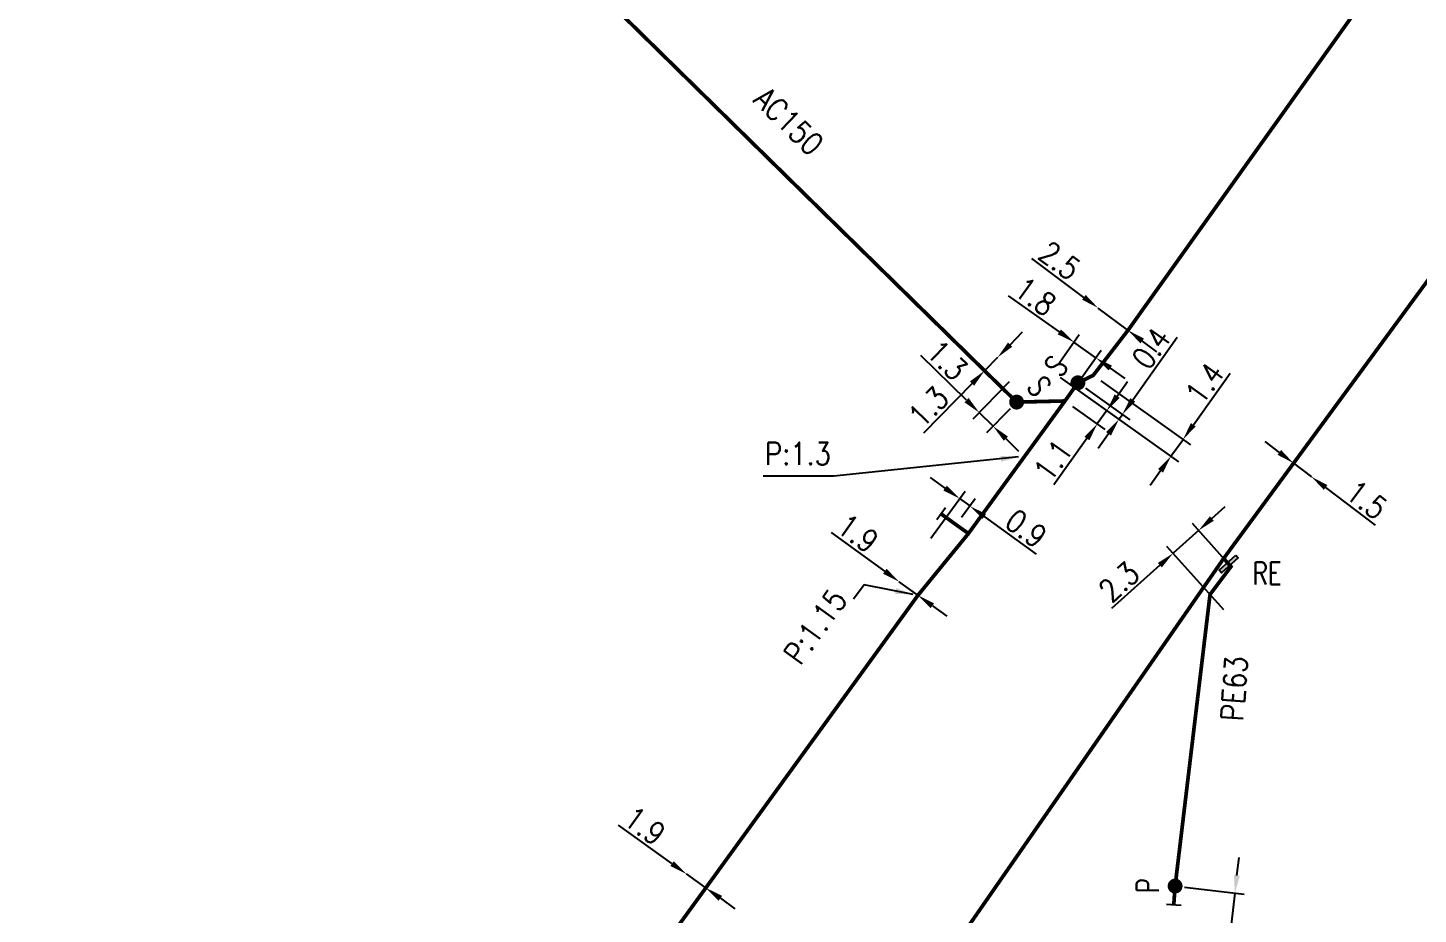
# Model space of a CAD drawing. Header units: millimetres. Extents: x 138988 to 140002, y 128990 to 130001.
# Drawn here: x 139089 to 139182.5, y 129056.7 to 129116.3 of the extents above; entities that cross this region are included whole.
import ezdxf
from ezdxf.enums import TextEntityAlignment as Align

# ---------------------------------------------------------------- set-up
doc = ezdxf.new("R2010")
doc.units = ezdxf.units.MM
doc.header["$PDMODE"] = 34
doc.linetypes.add('L_25_AP', pattern=[2000, 1000, 1000])
doc.linetypes.add('L_25_PE', pattern=[2000, 1000, 1000])
doc.layers.get('0').update_dxf_attribs({"linetype": 'CONTINUOUS'})
doc.layers.get('Defpoints').update_dxf_attribs({"linetype": 'CONTINUOUS'})
for name, color, linetype in [('L_150', 1, 'CONTINUOUS'), ('L_300', 7, 'CONTINUOUS'), ('L_340', 7, 'CONTINUOUS')]:
    doc.layers.add(name, color=color, linetype=linetype)
doc.styles.add('G_ROMANS', font='ROMANS.SHX', dxfattribs={"width": 0.75})
doc.styles.get("Standard").update_dxf_attribs({"font": 'romans.shx', "width": 0.85})
doc.dimstyles.get("Standard").update_dxf_attribs({"dimtxt": 1.5, "dimasz": 1.2, "dimexe": 0.625, "dimexo": 0.625, "dimgap": 0.25, "dimtad": 1, "dimdec": 1, "dimzin": 0, "dimdsep": 46, "dimtxsty": 'Standard', "dimcen": -0.5, "dimadec": 0, "dimazin": 0, "dimtfac": 1, "dimtdec": 1, "dimtmove": 0, "dimatfit": 3, "dimfxl": 0, "dimtolj": 1, "dimtzin": 0, "dimarcsym": 0})

# ---------------------------------------------------------------- blocks, each defined once
blk = doc.blocks.new('*D1198')
at = {"layer": 'Defpoints', "color": 0, "linetype": 'Continuous', "transparency": 16777216}
for p in [(139161.003, 129097.44), (139161.003, 129097.44), (139163.004, 129095.942)]:
    blk.add_point(p, dxfattribs=at)
at = {"layer": 'L_150', "color": 0, "linetype": 'Continuous', "lineweight": -2, "transparency": 16777216}
for p, q in [((139160.042, 129098.159), (139156.542, 129100.778)), ((139163.004, 129095.942), (139161.003, 129097.44)), ((139163.965, 129095.223), (139164.926, 129094.504))]:
    blk.add_line(p, q, dxfattribs=at)
at = {"layer": 'L_150', "color": 0, "linetype": 'Continuous', "transparency": 16777216}
for points in [[(139160.162, 129098.319), (139159.922, 129097.999), (139161.003, 129097.44)], [(139164.085, 129095.383), (139163.845, 129095.063), (139163.004, 129095.942)]]:
    blk.add_solid(points, dxfattribs=at)
at = {"layer": 'L_150', "color": 0, "linetype": 'Continuous', "transparency": 16777216, "insert": (139158.411, 129100.628), "char_height": 1.5, "attachment_point": 5, "rotation": 323.1884}
blk.add_mtext('\\A1;2.5', dxfattribs=at)
blk = doc.blocks.new('*D1207')
at = {"layer": 'Defpoints', "color": 0, "linetype": 'Continuous', "transparency": 16777216}
for p in [(139174.137, 129087.008), (139175.332, 129086.102), (139175.332, 129086.102)]:
    blk.add_point(p, dxfattribs=at)
at = {"layer": 'L_150', "color": 0, "linetype": 'Continuous', "lineweight": -2, "transparency": 16777216}
for p, q in [((139173.181, 129087.733), (139172.224, 129088.458)), ((139174.137, 129087.008), (139175.332, 129086.102)), ((139176.289, 129085.377), (139179.627, 129082.846))]:
    blk.add_line(p, q, dxfattribs=at)
at = {"layer": 'L_150', "color": 0, "linetype": 'Continuous', "transparency": 16777216}
for points in [[(139173.301, 129087.893), (139173.06, 129087.574), (139174.137, 129087.008)], [(139176.409, 129085.537), (139176.168, 129085.218), (139175.332, 129086.102)]]:
    blk.add_solid(points, dxfattribs=at)
at = {"layer": 'L_150', "color": 0, "linetype": 'Continuous', "transparency": 16777216, "insert": (139179.04, 129084.546), "char_height": 1.5, "attachment_point": 5, "rotation": 322.83583}
blk.add_mtext('\\A1;1.5', dxfattribs=at)
blk = doc.blocks.new('*D1208')
at = {"layer": 'Defpoints', "color": 0, "linetype": 'Continuous', "transparency": 16777216}
for p in [(139166.038, 129080.953), (139169.93, 129080.057), (139169.866, 129076.682)]:
    blk.add_point(p, dxfattribs=at)
at = {"layer": 'L_150', "color": 0, "linetype": 'Continuous', "lineweight": -2, "transparency": 16777216}
for p, q in [((139168.644, 129083.289), (139169.537, 129084.09)), ((139167.75, 129082.488), (139166.038, 129080.953)), ((139169.513, 129080.522), (139167.333, 129082.953)), ((139169.449, 129077.147), (139165.62, 129081.418)), ((139165.144, 129080.152), (139161.889, 129077.234))]:
    blk.add_line(p, q, dxfattribs=at)
at = {"layer": 'L_150', "color": 0, "linetype": 'Continuous', "transparency": 16777216}
for points in [[(139168.51, 129083.438), (139168.777, 129083.14), (139167.75, 129082.488)], [(139165.011, 129080.301), (139165.278, 129080.003), (139166.038, 129080.953)]]:
    blk.add_solid(points, dxfattribs=at)
at = {"layer": 'L_150', "color": 0, "linetype": 'Continuous', "transparency": 16777216, "insert": (139162.402, 129079.037), "char_height": 1.5, "attachment_point": 5, "rotation": 41.87405}
blk.add_mtext('\\A1;2.3', dxfattribs=at)
blk = doc.blocks.new('*D1217')
at = {"layer": 'Defpoints', "color": 0, "linetype": 'Continuous', "transparency": 16777216}
for p in [(139154.237, 129094.118), (139154.237, 129094.118), (139153.363, 129093.225)]:
    blk.add_point(p, dxfattribs=at)
at = {"layer": 'L_150', "color": 0, "linetype": 'Continuous', "lineweight": -2, "transparency": 16777216}
for p, q in [((139155.077, 129094.976), (139155.916, 129095.834)), ((139154.237, 129094.118), (139153.363, 129093.225)), ((139152.524, 129092.367), (139149.261, 129089.032))]:
    blk.add_line(p, q, dxfattribs=at)
at = {"layer": 'L_150', "color": 0, "linetype": 'Continuous', "transparency": 16777216}
for points in [[(139154.934, 129095.116), (139155.22, 129094.836), (139154.237, 129094.118)], [(139152.381, 129092.507), (139152.667, 129092.227), (139153.363, 129093.225)]]:
    blk.add_solid(points, dxfattribs=at)
at = {"layer": 'L_150', "color": 0, "linetype": 'Continuous', "transparency": 16777216, "insert": (139149.591, 129090.8), "char_height": 1.5, "attachment_point": 5, "rotation": 45.62584}
blk.add_mtext('\\A1;1.3', dxfattribs=at)
blk = doc.blocks.new('*D1218')
at = {"layer": 'Defpoints', "color": 0, "linetype": 'Continuous', "transparency": 16777216}
for p in [(139159.369, 129095.143), (139157.938, 129093.132), (139159.404, 129092.088)]:
    blk.add_point(p, dxfattribs=at)
at = {"layer": 'L_150', "color": 0, "linetype": 'Continuous', "lineweight": -2, "transparency": 16777216}
for p, q in [((139158.391, 129095.839), (139154.978, 129098.268)), ((139158.3, 129093.641), (139159.731, 129095.653)), ((139160.836, 129094.1), (139159.369, 129095.143)), ((139159.767, 129092.597), (139161.198, 129094.609)), ((139161.814, 129093.404), (139162.791, 129092.709))]:
    blk.add_line(p, q, dxfattribs=at)
at = {"layer": 'L_150', "color": 0, "linetype": 'Continuous', "transparency": 16777216}
for points in [[(139158.507, 129096.002), (139158.275, 129095.676), (139159.369, 129095.143)], [(139161.929, 129093.567), (139161.698, 129093.241), (139160.836, 129094.1)]]:
    blk.add_solid(points, dxfattribs=at)
at = {"layer": 'L_150', "color": 0, "linetype": 'Continuous', "transparency": 16777216, "insert": (139156.775, 129098.216), "char_height": 1.5, "attachment_point": 5, "rotation": 324.56983}
blk.add_mtext('\\A1;1.8', dxfattribs=at)
blk = doc.blocks.new('*D1219')
at = {"layer": 'Defpoints', "color": 0, "linetype": 'Continuous', "transparency": 16777216}
for p in [(139157.938, 129093.132), (139159.636, 129092.414), (139162.394, 129089.961)]:
    blk.add_point(p, dxfattribs=at)
at = {"layer": 'L_300', "color": 0, "linetype": 'Continuous', "lineweight": -2, "transparency": 16777216}
for p, q in [((139163.322, 129091.265), (139166.316, 129095.474)), ((139158.447, 129092.769), (139162.904, 129089.599)), ((139160.146, 129092.052), (139163.136, 129089.925)), ((139162.394, 129089.961), (139162.626, 129090.287)), ((139161.699, 129088.983), (139161.003, 129088.005))]:
    blk.add_line(p, q, dxfattribs=at)
at = {"layer": 'L_300', "color": 0, "linetype": 'Continuous', "transparency": 16777216}
for points in [[(139163.159, 129091.381), (139163.485, 129091.149), (139162.626, 129090.287)], [(139161.536, 129089.099), (139161.862, 129088.867), (139162.394, 129089.961)]]:
    blk.add_solid(points, dxfattribs=at)
at = {"layer": 'L_300', "color": 0, "linetype": 'Continuous', "transparency": 16777216, "insert": (139164.565, 129094.736), "char_height": 1.5, "attachment_point": 5, "rotation": 54.56983}
blk.add_mtext('\\A1;0.4', dxfattribs=at)
blk = doc.blocks.new('*D1220')
at = {"layer": 'Defpoints', "color": 0, "linetype": 'Continuous', "transparency": 16777216}
for p in [(139157.938, 129093.132), (139158.767, 129091.192), (139161.578, 129090.541)]:
    blk.add_point(p, dxfattribs=at)
at = {"layer": 'L_150', "color": 0, "linetype": 'Continuous', "lineweight": -2, "transparency": 16777216}
for p, q in [((139158.447, 129092.769), (139162.088, 129090.179)), ((139162.274, 129091.519), (139162.97, 129092.497)), ((139159.276, 129090.83), (139161.45, 129089.283)), ((139161.578, 129090.541), (139160.941, 129089.645)), ((139160.245, 129088.667), (139158.028, 129085.551))]:
    blk.add_line(p, q, dxfattribs=at)
at = {"layer": 'L_150', "color": 0, "linetype": 'Continuous', "transparency": 16777216}
for points in [[(139162.111, 129091.635), (139162.437, 129091.403), (139161.578, 129090.541)], [(139160.082, 129088.783), (139160.408, 129088.551), (139160.941, 129089.645)]]:
    blk.add_solid(points, dxfattribs=at)
at = {"layer": 'L_150', "color": 0, "linetype": 'Continuous', "transparency": 16777216, "insert": (139157.974, 129087.2), "char_height": 1.5, "attachment_point": 5, "rotation": 54.56983}
blk.add_mtext('\\A1;1.1', dxfattribs=at)
blk = doc.blocks.new('*D1221')
at = {"layer": 'Defpoints', "color": 0, "linetype": 'Continuous', "transparency": 16777216}
for p in [(139157.938, 129093.132), (139160.665, 129092.91), (139165.893, 129087.472)]:
    blk.add_point(p, dxfattribs=at)
at = {"layer": 'L_150', "color": 0, "linetype": 'Continuous', "lineweight": -2, "transparency": 16777216}
for p, q in [((139158.447, 129092.769), (139166.402, 129087.11)), ((139161.174, 129092.547), (139167.213, 129088.251)), ((139167.4, 129089.591), (139169.864, 129093.054)), ((139165.893, 129087.472), (139166.704, 129088.613)), ((139165.197, 129086.494), (139164.501, 129085.517))]:
    blk.add_line(p, q, dxfattribs=at)
at = {"layer": 'L_150', "color": 0, "linetype": 'Continuous', "transparency": 16777216}
for points in [[(139167.237, 129089.707), (139167.563, 129089.475), (139166.704, 129088.613)], [(139165.034, 129086.61), (139165.36, 129086.378), (139165.893, 129087.472)]]:
    blk.add_solid(points, dxfattribs=at)
at = {"layer": 'L_150', "color": 0, "linetype": 'Continuous', "transparency": 16777216, "insert": (139168.165, 129092.391), "char_height": 1.5, "attachment_point": 5, "rotation": 54.56983}
blk.add_mtext('\\A1;1.4', dxfattribs=at)
blk = doc.blocks.new('*D1222')
at = {"layer": 'Defpoints', "color": 0, "linetype": 'Continuous', "transparency": 16777216}
for p in [(139147.63, 129079.041), (139147.63, 129079.041), (139148.885, 129078.131)]:
    blk.add_point(p, dxfattribs=at)
at = {"layer": 'L_150', "color": 0, "linetype": 'Continuous', "lineweight": -2, "transparency": 16777216}
for p, q in [((139146.659, 129079.745), (139143.073, 129082.344)), ((139148.885, 129078.131), (139147.63, 129079.041)), ((139149.857, 129077.427), (139150.829, 129076.723))]:
    blk.add_line(p, q, dxfattribs=at)
at = {"layer": 'L_150', "color": 0, "linetype": 'Continuous', "transparency": 16777216}
for points in [[(139146.776, 129079.907), (139146.541, 129079.583), (139147.63, 129079.041)], [(139149.974, 129077.589), (139149.74, 129077.265), (139148.885, 129078.131)]]:
    blk.add_solid(points, dxfattribs=at)
at = {"layer": 'L_150', "color": 0, "linetype": 'Continuous', "transparency": 16777216, "insert": (139144.845, 129082.295), "char_height": 1.5, "attachment_point": 5, "rotation": 324.06575}
blk.add_mtext('\\A1;1.9', dxfattribs=at)
blk = doc.blocks.new('*D1223')
at = {"layer": 'Defpoints', "color": 0, "linetype": 'Continuous', "transparency": 16777216}
for p in [(139151.682, 129084.631), (139151.454, 129082.869), (139149.381, 129081.457)]:
    blk.add_point(p, dxfattribs=at)
at = {"layer": 'L_340', "color": 0, "linetype": 'Continuous', "lineweight": -2, "transparency": 16777216}
for p, q in [((139150.71, 129085.336), (139149.739, 129086.04)), ((139149.748, 129081.963), (139152.049, 129085.137)), ((139151.682, 129084.631), (139152.37, 129084.132)), ((139151.821, 129083.375), (139152.737, 129084.639)), ((139153.342, 129083.428), (139156.832, 129080.898))]:
    blk.add_line(p, q, dxfattribs=at)
at = {"layer": 'L_340', "color": 0, "linetype": 'Continuous', "transparency": 16777216}
for points in [[(139150.828, 129085.497), (139150.593, 129085.174), (139151.682, 129084.631)], [(139153.459, 129083.59), (139153.225, 129083.266), (139152.37, 129084.132)]]:
    blk.add_solid(points, dxfattribs=at)
at = {"layer": 'L_340', "color": 0, "linetype": 'Continuous', "transparency": 16777216, "insert": (139156.16, 129082.621), "char_height": 1.5, "attachment_point": 5, "rotation": 324.06575}
blk.add_mtext('\\A1;0.9', dxfattribs=at)
blk = doc.blocks.new('*D1224')
at = {"layer": 'Defpoints', "color": 0, "linetype": 'Continuous', "transparency": 16777216}
for p in [(139133.325, 129059.394), (139133.325, 129059.394), (139134.625, 129058.461)]:
    blk.add_point(p, dxfattribs=at)
at = {"layer": 'L_150', "color": 0, "linetype": 'Continuous', "lineweight": -2, "transparency": 16777216}
for p, q in [((139132.35, 129060.093), (139128.752, 129062.675)), ((139134.625, 129058.461), (139133.325, 129059.394)), ((139135.6, 129057.761), (139136.575, 129057.062))]:
    blk.add_line(p, q, dxfattribs=at)
at = {"layer": 'L_150', "color": 0, "linetype": 'Continuous', "transparency": 16777216}
for points in [[(139132.467, 129060.256), (139132.233, 129059.931), (139133.325, 129059.394)], [(139135.717, 129057.924), (139135.483, 129057.599), (139134.625, 129058.461)]]:
    blk.add_solid(points, dxfattribs=at)
at = {"layer": 'L_150', "color": 0, "linetype": 'Continuous', "transparency": 16777216, "insert": (139130.525, 129062.634), "char_height": 1.5, "attachment_point": 5, "rotation": 324.34111}
blk.add_mtext('\\A1;1.9', dxfattribs=at)
blk = doc.blocks.new('L_300_11')
at = {"color": 0, "linetype": 'Continuous', "const_width": 0.497, "flags": 128}
blk.add_lwpolyline([(-0.252, 0, 1), (0.252, 0, 1)], format="xyb", close=True, dxfattribs=at)
at = {"color": 0, "linetype": 'Continuous', "style": 'G_ROMANS', "width": 0.75}
blk.add_text('S', height=1.5, dxfattribs=at).set_placement((0, 1.85), align=Align.MIDDLE)
at = {"color": 0, "linetype": 'Continuous', "width": 0.75, "flags": 3}
for tag, p in [('DEF_LEG', (0, -5)), ('DEF_COUP', (0, -7.5)), ('DEF_TYPE', (0, -10))]:
    blk.add_attdef(tag, text='', height=1.2, dxfattribs=at).set_placement(p, align=Align.MIDDLE)
blk = doc.blocks.new('L_340_07')
at = {"color": 0, "linetype": 'Continuous', "const_width": 0.25, "flags": 128}
blk.add_lwpolyline([(0, 0), (1.25, 0)], dxfattribs=at)
at = {"color": 0, "linetype": 'Continuous', "flags": 128}
blk.add_lwpolyline([(1.25, -0.5), (1.25, 0.5)], dxfattribs=at)
at = {"color": 0, "linetype": 'Continuous', "style": 'G_ROMANS', "width": 0.75, "flags": 3}
for tag, p in [('DEF_LEG', (0.723, -3.465)), ('DEF_COUP', (0.723, -5.965)), ('DEF_TYPE', (0.723, -8.465))]:
    blk.add_attdef(tag, text='', height=1.2, dxfattribs=at).set_placement(p, align=Align.MIDDLE)
blk = doc.blocks.new('L_300_12')
at = {"color": 0, "linetype": 'Continuous', "const_width": 0.497, "flags": 128}
blk.add_lwpolyline([(-0.252, 0, 1), (0.252, 0, 1)], format="xyb", close=True, dxfattribs=at)
at = {"color": 0, "linetype": 'Continuous', "style": 'G_ROMANS', "width": 0.75}
blk.add_text('P', height=1.5, dxfattribs=at).set_placement((0, 1.85), align=Align.MIDDLE)
at = {"color": 0, "linetype": 'Continuous', "width": 0.75, "flags": 3}
for tag, p in [('DEF_LEG', (0, -5)), ('DEF_COUP', (0, -7.5)), ('DEF_TYPE', (0, -10))]:
    blk.add_attdef(tag, text='', height=1.2, dxfattribs=at).set_placement(p, align=Align.MIDDLE)
blk = doc.blocks.new('*D609')
at = {"layer": 'Defpoints', "color": 0, "linetype": 'Continuous', "transparency": 16777216}
for p in [(139155.464, 129092.918), (139155.519, 129091.116), (139153.008, 129090.408)]:
    blk.add_point(p, dxfattribs=at)
at = {"layer": 'L_300', "color": 0, "linetype": 'Continuous', "lineweight": -2, "transparency": 16777216}
for p, q in [((139152.15, 129091.247), (139149.071, 129094.26)), ((139155.027, 129092.471), (139152.571, 129089.961)), ((139155.082, 129090.669), (139153.5, 129089.052)), ((139153.937, 129089.499), (139153.008, 129090.408)), ((139154.795, 129088.659), (139155.653, 129087.82))]:
    blk.add_line(p, q, dxfattribs=at)
at = {"layer": 'L_300', "color": 0, "linetype": 'Continuous', "transparency": 16777216}
for points in [[(139152.29, 129091.39), (139152.01, 129091.104), (139153.008, 129090.408)], [(139154.935, 129088.802), (139154.655, 129088.516), (139153.937, 129089.499)]]:
    blk.add_solid(points, dxfattribs=at)
at = {"layer": 'L_300', "color": 0, "linetype": 'Continuous', "transparency": 16777216, "insert": (139150.839, 129093.929), "char_height": 1.5, "attachment_point": 5, "rotation": 315.62584}
blk.add_mtext('\\A1;1.3', dxfattribs=at)
blk = doc.blocks.new('L_340_21')
at = {"linetype": 'Continuous'}
blk.add_hatch(color=0, dxfattribs=at).paths.add_polyline_path([(0.125, 0.75), (-0.125, 0.75), (-0.125, -0.75), (0.125, -0.75)])
at = {"color": 0, "linetype": 'Continuous'}
blk.add_lwpolyline([(-0.125, 0.75), (0.125, 0.75), (0.125, -0.75), (-0.125, -0.75)], close=True, dxfattribs=at)
at = {"color": 0, "linetype": 'Continuous', "width": 0.75}
for tag, height, flags, p in [('RE', 1.5, 8, (0, 3)), ('DEF_LEG', 1.2, 3, (0, -5)), ('DEF_COUP', 1.2, 3, (0, -7.5)), ('DEF_TYPE', 1.2, 3, (0, -10))]:
    blk.add_attdef(tag, text='', height=height, dxfattribs=dict(at, flags=flags)).set_placement(p, align=Align.MIDDLE)
blk = doc.blocks.new('*D1250')
at = {"layer": 'Defpoints', "color": 0, "linetype": 'Continuous', "transparency": 16777216}
for p in [(139166.173, 129058.582), (139166.217, 129056.06), (139169.896, 129055.627)]:
    blk.add_point(p, dxfattribs=at)
at = {"layer": 'L_300', "color": 0, "linetype": 'Continuous', "lineweight": -2, "transparency": 16777216}
for p, q in [((139170.329, 129059.301), (139170.469, 129060.493)), ((139166.794, 129058.509), (139170.809, 129058.036)), ((139170.188, 129058.109), (139169.896, 129055.627)), ((139166.838, 129055.987), (139170.517, 129055.553)), ((139169.755, 129054.435), (139169.244, 129050.093))]:
    blk.add_line(p, q, dxfattribs=at)
at = {"layer": 'L_300', "color": 0, "linetype": 'Continuous', "transparency": 16777216}
for points in [[(139170.13, 129059.324), (139170.527, 129059.278), (139170.188, 129058.109)], [(139169.557, 129054.458), (139169.954, 129054.411), (139169.896, 129055.627)]]:
    blk.add_solid(points, dxfattribs=at)
at = {"layer": 'L_300', "color": 0, "linetype": 'Continuous', "transparency": 16777216, "insert": (139168.436, 129051.785), "char_height": 1.5, "attachment_point": 5, "rotation": 83.27984}
blk.add_mtext('\\A1;2.5', dxfattribs=at)

msp = doc.modelspace()

# ---------------------------------------------------------------- linework, layer by layer
at = {"layer": 'L_150', "linetype": 'L_25_PE', "const_width": 0.25, "flags": 128}
msp.add_lwpolyline([(139458.45, 129367.391), (139457.239, 129365.377), (139456.941, 129364.973), (139454.573, 129361.764), (139449.277, 129354.589), (139444.179, 129348.555), (139440.289, 129344.195), (139426.261, 129330.46), (139396.571, 129304.193), (139372.505, 129282.908), (139369.647, 129280.38), (139345.352, 129258.682), (139322.574, 129238.473), (139301.399, 129219.542), (139272.312, 129193.678), (139253.101, 129176.505), (139234.822, 129159.83), (139217.288, 129143.465, 0.036369), (139216.794, 129142.932), (139207.274, 129131.026), (139192.867, 129112.527), (139174.137, 129087.008), (139169.438, 129080.607), (139169.438, 129080.607), (139144.596, 129044.82)], format="xyb", dxfattribs=at)
at = {"layer": 'L_150', "linetype": 'L_25_AP', "const_width": 0.25, "flags": 128}
for points in [[(139092.115, 129000), (139102.279, 129013.979), (139126.538, 129047.339), (139134.625, 129058.461), (139148.885, 129078.131), (139152.28, 129082.283), (139158.767, 129091.192), (139159.636, 129092.414), (139160.665, 129092.91), (139163.004, 129095.942), (139180.298, 129120.175), (139202.482, 129148.167), (139219.236, 129165.18), (139229.854, 129174.426), (139232.837, 129177.215), (139240.526, 129184.401), (139241.111, 129184.947), (139253.726, 129196.298), (139295.056, 129232.589), (139297.642, 129234.892)], [(139158.767, 129091.192), (139155.519, 129091.116), (139153.363, 129093.225), (139153.363, 129093.225), (139153.363, 129093.225), (139120.817, 129125.169), (139108.613, 129137.045), (139107.323, 129138.301), (139104.332, 129141.204), (139091.727, 129153.312), (139077.838, 129166.95), (139077.409, 129167.37), (139077.374, 129169.077), (139077.474, 129170.68), (139077.892, 129171.111), (139079.702, 129172.977), (139080.12, 129173.407)], [(139151.454, 129082.869), (139152.271, 129082.29)]]:
    msp.add_lwpolyline(points, dxfattribs=at)
at = {"layer": 'L_150', "linetype": 'L_25_PE', "const_width": 0.25, "flags": 128}
for points in [[(139166.173, 129058.582), (139168.521, 129078.183), (139169.93, 129080.057), (139169.774, 129080.231)], [(139169.774, 129080.231), (139169.437, 129080.606)]]:
    msp.add_lwpolyline(points, dxfattribs=at)

# ---------------------------------------------------------------- block references
at = {"layer": 'L_300'}
for name, p, rotation in [('L_300_11', (139159.636, 129092.414), 52.35070585861484), ('L_300_11', (139155.519, 129091.116), 305.1997718240331), ('L_300_12', (139166.173, 129058.582), 89.37443730326125)]:
    msp.add_blockref(name, p, dxfattribs=dict(at, rotation=rotation))
at = {"layer": 'L_340'}
for p, rotation in [((139151.454, 129082.869), 144.0657542757609), ((139166.173, 129058.582), 265.8547347713447)]:
    msp.add_blockref('L_340_07', p, dxfattribs=dict(at, rotation=rotation))
ref = msp.add_blockref('L_340_21', (139169.774, 129080.231), dxfattribs=dict(at, rotation=311.8740545687545))
ref.add_attrib('RE', 'RE', dxfattribs={"layer": '0', "color": 0, "linetype": 'Continuous', "height": 1.5, "width": 0.75, "flags": 8}).set_placement((139172.359, 129079.611), align=Align.MIDDLE)

# ---------------------------------------------------------------- texts
at = {"layer": 'L_150', "linetype": 'Continuous', "width": 0.85}
for s, rotation, p in [('AC150', 315.69979, (139137.749, 129111.349)), ('PE63', 85.85473, (139170.738, 129069.621))]:
    msp.add_text(s, height=1.5, rotation=rotation, dxfattribs=at).set_placement(p)
at = {"layer": 'L_150', "linetype": 'Continuous', "insert": (139138.606, 129087.651), "char_height": 1.5, "attachment_point": 4}
msp.add_mtext('\\A1;P:1.3', dxfattribs=at)
at = {"layer": 'L_150', "linetype": 'Continuous', "insert": (139144.211, 129077.811), "char_height": 1.5, "attachment_point": 9, "rotation": 54.06575}
msp.add_mtext('P:1.15', dxfattribs=at)

# ---------------------------------------------------------------- dimensions: what is measured, and where the dimension line sits
at = {"layer": 'L_150', "linetype": 'Continuous'}
for base, p1, p2, angle, picture, middle in [((139161.003, 129097.44), (139163.004, 129095.942), (139161.003, 129097.44), 323.1884, '*D1198', (139157.812, 129099.828)), ((139159.369, 129095.143), (139159.404, 129092.088), (139157.938, 129093.132), 324.56983, '*D1218', (139156.196, 129097.401)), ((139154.2375, 129094.1183), (139153.3633, 129093.2248), (139154.2375, 129094.1183), 225.62584, '*D1217', (139150.3062, 129090.1002)), ((139165.893, 129087.472), (139160.665, 129092.91), (139157.938, 129093.132), 54.56983, '*D1221', (139168.979, 129091.811)), ((139161.578, 129090.541), (139158.767, 129091.192), (139157.938, 129093.132), 234.56983, '*D1220', (139158.789, 129086.62)), ((139175.332, 129086.102), (139174.137, 129087.008), (139175.332, 129086.102), 142.83583, '*D1207', (139178.436, 129083.749)), ((139166.038, 129080.953), (139169.93, 129080.057), (139169.866, 129076.682), 41.87405, '*D1208', (139163.07, 129078.292))]:
    dim = msp.add_linear_dim(base=base, p1=p1, p2=p2, angle=angle, dimstyle='Standard', dxfattribs=at)
    dim.commit()
    dim.dimension.update_dxf_attribs({"geometry": picture, "text_midpoint": middle, "dimtype": 160})
for base, p1, p2, angle, picture, middle in [((139147.63, 129079.041), (139148.885, 129078.131), (139147.63, 129079.041), 324.06575, '*D1222', (139144.259, 129081.485)), ((139133.325, 129059.394), (139134.625, 129058.461), (139133.325, 129059.394), 324.34111, '*D1224', (139129.942, 129061.821))]:
    dim = msp.add_linear_dim(base=base, p1=p1, p2=p2, angle=angle, text='1.9', dimstyle='Standard', dxfattribs=at)
    dim.commit()
    dim.dimension.update_dxf_attribs({"geometry": picture, "text_midpoint": middle, "dimtype": 160})
at = {"layer": 'L_300', "linetype": 'Continuous'}
for base, p1, p2, angle, picture, middle in [((139162.394, 129089.961), (139159.636, 129092.414), (139157.938, 129093.132), 54.56983, '*D1219', (139165.38, 129094.157)), ((139153.008, 129090.408), (139155.519, 129091.116), (139155.464, 129092.918), 315.62584, '*D609', (139150.139, 129093.214)), ((139169.896, 129055.627), (139166.173, 129058.582), (139166.217, 129056.06), 83.27984, '*D1250', (139169.429, 129051.668))]:
    dim = msp.add_linear_dim(base=base, p1=p1, p2=p2, angle=angle, dimstyle='Standard', dxfattribs=at)
    dim.commit()
    dim.dimension.update_dxf_attribs({"geometry": picture, "text_midpoint": middle, "dimtype": 160})
at = {"layer": 'L_340', "linetype": 'Continuous'}
dim = msp.add_linear_dim(base=(139151.68202, 129084.63128), p1=(139151.45433, 129082.86873), p2=(139149.38121, 129081.45683), angle=324.06575, dimstyle='Standard', dxfattribs=at)
dim.commit()
dim.dimension.update_dxf_attribs({"geometry": '*D1223', "text_midpoint": (139155.57288, 129081.81122), "dimtype": 160})

# ---------------------------------------------------------------- leaders
at = {"layer": 'L_150', "linetype": 'Continuous', "annotation_type": 0, "has_hookline": 1, "hookline_direction": 1, "text_width": 4.493}
msp.add_leader([(139155.655, 129087.429), (139143.221, 129086.146)], dimstyle='Standard', override={"dimgap": 0.25, "dimtad": 1}, dxfattribs=at)
at = {"layer": 'L_150', "linetype": 'Continuous'}
msp.add_leader([(139148.561, 129078.185), (139145.265, 129078.838), (139144.56, 129077.867)], dimstyle='Standard', dxfattribs=at)

doc.saveas('drawing.dxf')
